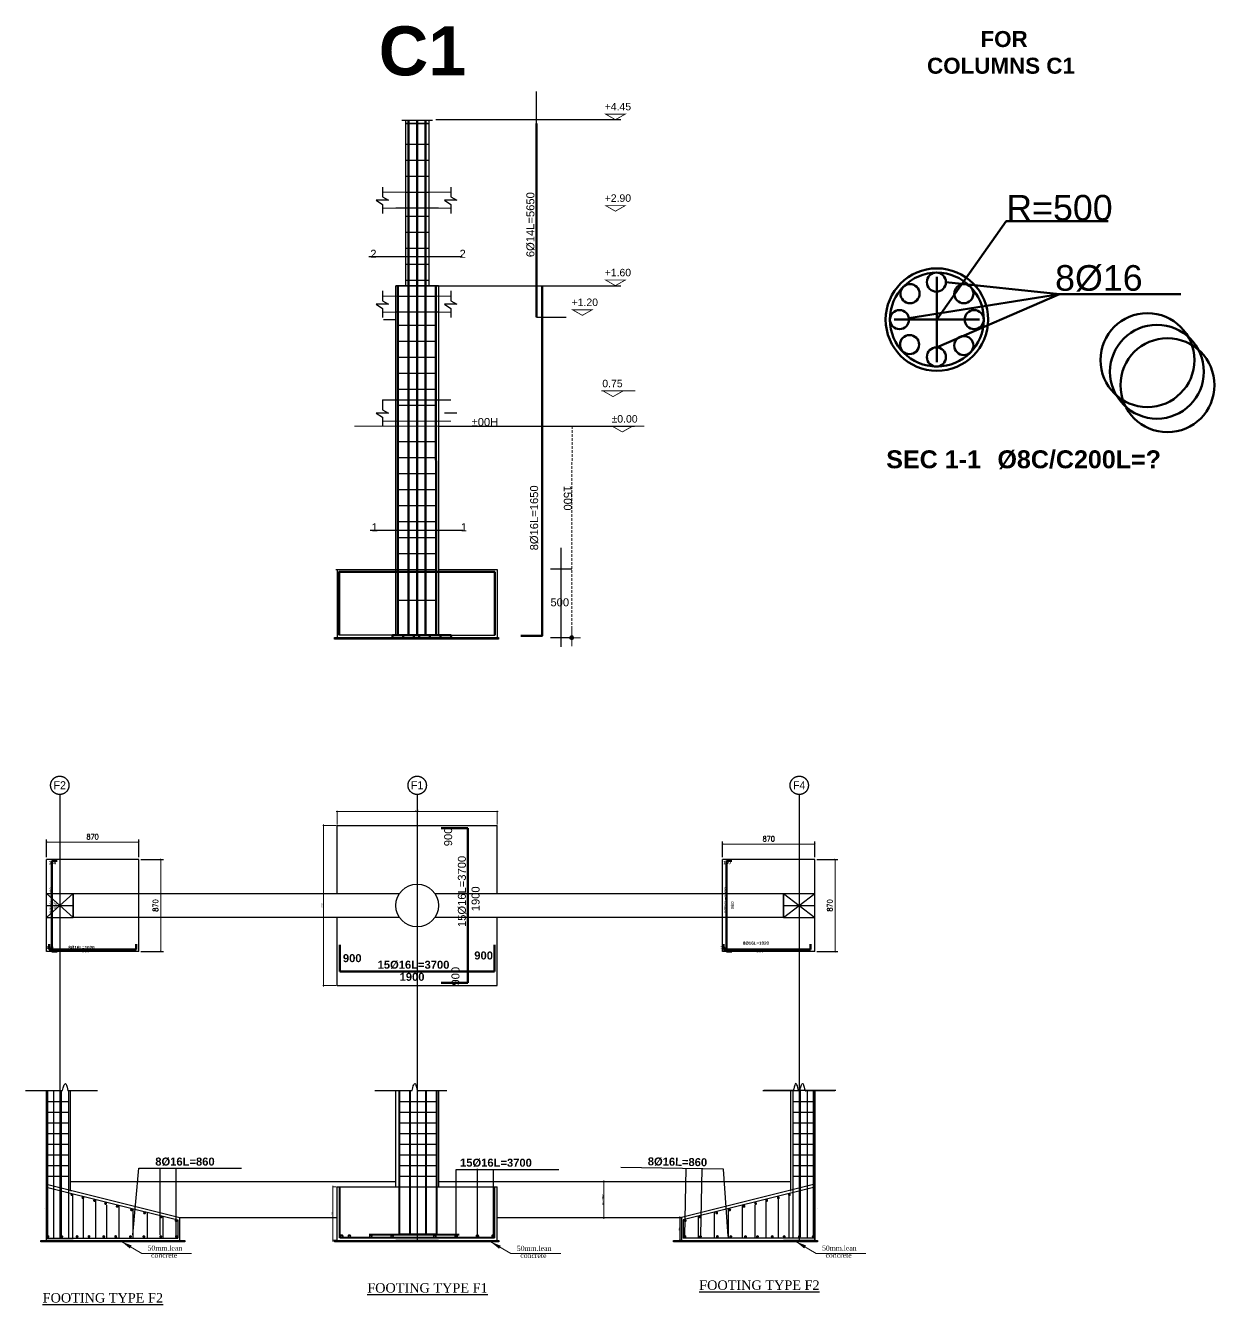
# Model space of a CAD drawing. Header units: millimetres. Extents: x -73920 to 111210, y -48963 to 87920.
# Drawn here: x 74953 to 86093, y 5149 to 17133 of the extents above; entities that cross this region are included whole.
import ezdxf
from ezdxf.lldxf.tags import DXFTag

# ---------------------------------------------------------------- set-up
doc = ezdxf.new("R2010")
doc.units = ezdxf.units.MM
doc.header["$LTSCALE"] = 100
doc.header["$MEASUREMENT"] = 0
for name, pattern in [('CENTER', [2, 1.25, -0.25, 0.25, -0.25]), ('CENTER2', [28.575, 19.05, -3.175, 3.175, -3.175]), ('Dashed', [564.444447, 282.222223, -282.222223]), ('DOT2', [0.125, 0, -0.125]), ('HIDDEN', [0.375, 0.25, -0.125])]:
    doc.linetypes.add(name, pattern=pattern)
for name, color, linetype in [('AXIS', 8, 'CENTER'), ('HATC H', 8, 'Continuous'), ('Reinf+', 6, 'Dashed'), ('Reinf_', 6, 'Continuous'), ('reinfor', 5, 'Continuous'), ('SEC', 7, 'Continuous'), ('TEX', 4, 'Continuous'), ('text', 5, 'Continuous'), ('water', 150, 'DOT2')]:
    doc.layers.add(name, color=color, linetype=linetype)
for name, color, linetype, lineweight in [('Concret', 3, 'Continuous', 60), ('dim', 106, 'Continuous', 18), ('Furn', 106, 'Continuous', 9), ('HATCH', 8, 'Continuous', 9), ('REIN', 6, 'Continuous', 40), ('texts', 3, 'Continuous', 15), ('wal', 7, 'Continuous', 50)]:
    doc.layers.add(name, color=color, linetype=linetype, lineweight=lineweight)
doc.styles.add('50', font='arial.ttf', dxfattribs={"height": 150})
doc.styles.add('AX', font='arial.ttf')
doc.styles.add('BOLDTEXT4', font='times.ttf')
doc.styles.add('DIM25', font='simplex.shx', dxfattribs={"width": 0.85, "height": 50})
doc.styles.add('Dutch Bold', font='dutchb.ttf')
doc.styles.add('SANSSERIFBOLD', font='sasb____.pfb', dxfattribs={"height": 70})
doc.styles.add('TEXT50-2.25', font='times.ttf')
tags = doc.linetypes.add('DASHED2', pattern=[0.375, 0.25, -0.125]).pattern_tags.tags
tags[6:7] = [DXFTag(74, 4), DXFTag(75, 0), DXFTag(340, '0'), DXFTag(46, 1.0), DXFTag(50, 0.0), DXFTag(44, 0.0), DXFTag(45, 0.0)]
tags[4:5] = [DXFTag(74, 4), DXFTag(75, 0), DXFTag(340, '0'), DXFTag(46, 1.0), DXFTag(50, 0.0), DXFTag(44, 0.0), DXFTag(45, 0.0)]
doc.dimstyles.new('50PEA1', dxfattribs={"dimscale": 0, "dimtxt": 12.5, "dimasz": 5, "dimexe": 5, "dimexo": 10, "dimgap": 5, "dimtad": 1, "dimdec": 8, "dimdsep": 46, "dimtxsty": 'Standard', "dimblk1": 'ARCHTICK', "dimblk2": 'ARCHTICK', "dimsah": 1, "dimcen": 2.5, "dimdle": 10, "dimclrd": 8, "dimclre": 8, "dimclrt": 7, "dimadec": 8, "dimazin": 0, "dimtfac": 1, "dimtdec": 8, "dimtix": 1, "dimtmove": 2, "dimatfit": 3, "dimldrblk": 'ARCHTICK', "dimfxl": 1, "dimtolj": 1, "dimtzin": 0, "dimlwd": 13, "dimlwe": 13, "dimarcsym": 0})
doc.dimstyles.new('DIM ARROW', dxfattribs={"dimtxt": 112.5, "dimasz": 100, "dimexe": 75, "dimexo": 75, "dimgap": 30, "dimtad": 0, "dimdec": 0, "dimzin": 0, "dimdsep": 46, "dimtxsty": 'TEXT50-2.25', "dimcen": 25, "dimdle": 75, "dimclrd": 9, "dimclre": 9, "dimclrt": 3, "dimadec": 0, "dimazin": 0, "dimtfac": 1, "dimtdec": 0, "dimtmove": 0, "dimatfit": 0, "dimfxl": 1, "dimtolj": 1, "dimtzin": 0, "dimlwd": -1, "dimlwe": -1, "dimarcsym": 0})
doc.dimstyles.new('DIM25', dxfattribs={"dimtxt": 500, "dimasz": 1, "dimexe": 25, "dimexo": 20, "dimgap": 25, "dimtad": 1, "dimdec": 0, "dimzin": 0, "dimdsep": 46, "dimtxsty": 'DIM25', "dimblk": 'Tick', "dimcen": 0.09, "dimdle": 25, "dimclrd": 256, "dimclre": 256, "dimclrt": 1, "dimadec": 0, "dimazin": 0, "dimtfac": 1, "dimtdec": 0, "dimtix": 1, "dimtmove": 2, "dimatfit": 3, "dimldrblk": 'Tick', "dimfxl": 1, "dimtolj": 1, "dimtzin": 0, "dimlwd": 5, "dimarcsym": 0})

# ---------------------------------------------------------------- blocks, each defined once
blk = doc.blocks.new('_ArchTick')
at = {"color": 0, "const_width": 0.15}
blk.add_lwpolyline([(-0.5, -0.5), (0.5, 0.5)], dxfattribs=at)
blk = doc.blocks.new('*D573')
at = {"color": 8, "lineweight": 13, "transparency": 16777216}
for p, q in [((77863, 6250), (77829, 6250)), ((77834, 6260), (77834, 5740)), ((77863, 5750), (77829, 5750))]:
    blk.add_line(p, q, dxfattribs=at)
at = {"layer": 'DEFPOINTS', "color": 0, "lineweight": 25, "transparency": 16777216}
for p in [(77873, 6250), (77834, 5750), (77873, 5750)]:
    blk.add_point(p, dxfattribs=at)
at = {"color": 8, "lineweight": 13, "transparency": 16777216, "xscale": 5, "yscale": 5, "zscale": 5}
for p, rotation in [((77834, 6250), 90), ((77834, 5750), 270)]:
    blk.add_blockref('_ArchTick', p, dxfattribs=dict(at, rotation=rotation))
at = {"color": 7, "transparency": 16777216, "insert": (77822, 6000), "char_height": 12.5, "attachment_point": 5, "rotation": 90}
blk.add_mtext('\\A1;500', dxfattribs=at)
blk = doc.blocks.new('*D574')
at = {"color": 8, "lineweight": 13, "transparency": 16777216}
for p, q in [((81089, 5962), (81078, 5962)), ((81083, 5972), (81083, 5740)), ((81089, 5750), (81078, 5750))]:
    blk.add_line(p, q, dxfattribs=at)
at = {"layer": 'DEFPOINTS', "color": 0, "lineweight": 25, "transparency": 16777216}
for p in [(81099, 5962), (81083, 5750), (81099, 5750)]:
    blk.add_point(p, dxfattribs=at)
at = {"color": 8, "lineweight": 13, "transparency": 16777216, "xscale": 5, "yscale": 5, "zscale": 5}
for p, rotation in [((81083, 5962), 90), ((81083, 5750), 270)]:
    blk.add_blockref('_ArchTick', p, dxfattribs=dict(at, rotation=rotation))
at = {"color": 7, "transparency": 16777216, "insert": (81072, 5856), "char_height": 12.5, "attachment_point": 5, "rotation": 90}
blk.add_mtext('\\A1;250', dxfattribs=at)
blk = doc.blocks.new('*D575')
at = {"color": 8, "lineweight": 13, "transparency": 16777216}
for p, q in [((80292, 6300), (80377, 6300)), ((80372, 6310), (80372, 5952)), ((80292, 5962), (80377, 5962))]:
    blk.add_line(p, q, dxfattribs=at)
at = {"layer": 'DEFPOINTS', "color": 0, "lineweight": 25, "transparency": 16777216}
for p in [(80282, 6300), (80282, 5962), (80372, 5962)]:
    blk.add_point(p, dxfattribs=at)
at = {"color": 8, "lineweight": 13, "transparency": 16777216, "xscale": 5, "yscale": 5, "zscale": 5}
for p, rotation in [((80372, 6300), 90), ((80372, 5962), 270)]:
    blk.add_blockref('_ArchTick', p, dxfattribs=dict(at, rotation=rotation))
at = {"color": 7, "transparency": 16777216, "insert": (80361, 6131), "char_height": 12.5, "attachment_point": 5, "rotation": 90}
blk.add_mtext('\\A1;337.0778882', dxfattribs=at)
blk = doc.blocks.new('*D576')
at = {"color": 8, "lineweight": 13, "transparency": 16777216}
for p, q in [((77863, 9769), (79383, 9769)), ((77873, 9648), (77873, 9774)), ((79373, 9648), (79373, 9774))]:
    blk.add_line(p, q, dxfattribs=at)
at = {"layer": 'DEFPOINTS', "color": 0, "lineweight": 25, "transparency": 16777216}
for p in [(79373, 9769), (77873, 9638), (79373, 9638)]:
    blk.add_point(p, dxfattribs=at)
at = {"color": 8, "lineweight": 13, "transparency": 16777216, "xscale": 5, "yscale": 5, "zscale": 5, "rotation": 180}
blk.add_blockref('_ArchTick', (77873, 9769), dxfattribs=at)
at = {"color": 8, "lineweight": 13, "transparency": 16777216, "xscale": 5, "yscale": 5, "zscale": 5}
blk.add_blockref('_ArchTick', (79373, 9769), dxfattribs=at)
at = {"color": 7, "transparency": 16777216, "insert": (78623, 9780), "char_height": 12.5, "attachment_point": 5}
blk.add_mtext('\\A1;2000', dxfattribs=at)
blk = doc.blocks.new('*D557')
at = {"color": 8, "lineweight": 13, "transparency": 16777216}
for p, q in [((77863, 9638), (77739, 9638)), ((77744, 9648), (77744, 8128)), ((77863, 8138), (77739, 8138))]:
    blk.add_line(p, q, dxfattribs=at)
at = {"layer": 'DEFPOINTS', "color": 0, "lineweight": 25, "transparency": 16777216}
for p in [(77873, 9638), (77744, 8138), (77873, 8138)]:
    blk.add_point(p, dxfattribs=at)
at = {"color": 8, "lineweight": 13, "transparency": 16777216, "xscale": 5, "yscale": 5, "zscale": 5}
for p, rotation in [((77744, 9638), 90), ((77744, 8138), 270)]:
    blk.add_blockref('_ArchTick', p, dxfattribs=dict(at, rotation=rotation))
at = {"color": 7, "transparency": 16777216, "insert": (77732, 8888), "char_height": 12.5, "attachment_point": 5, "rotation": 90}
blk.add_mtext('\\A1;2000', dxfattribs=at)
blk = doc.blocks.new('Dbre')
at = {"layer": 'Furn'}
h = blk.add_hatch(color=4, dxfattribs=at)
h.paths.add_polyline_path([(-203894, -57319.9), (-203896.3, -57319.9, 0.414214), (-203894, -57322.2)])
h.paths.add_polyline_path([(-203894, -57317.6, 0.414214), (-203896.3, -57319.9), (-203894, -57319.9)])
h.paths.add_polyline_path([(-203894, -57317.6), (-203894, -57319.9), (-203891.7, -57319.9, 0.414214)])
h.paths.add_polyline_path([(-203891.7, -57319.9), (-203894, -57319.9), (-203894, -57322.2, 0.414214)])
at = {"layer": 'Furn', "color": 4}
blk.add_line((-203894, -57309.9), (-203894, -57329.9), dxfattribs=at)
at = {"layer": 'Furn'}
blk.add_line((-203904, -57319.9), (-203884, -57319.9), dxfattribs=at)
at = {"layer": 'Furn', "color": 4}
blk.add_circle((-203894, -57319.9), 2.29, dxfattribs=at)
blk = doc.blocks.new('Tick')
at = {"const_width": 4}
blk.add_lwpolyline([(-7, -7), (7, 7)], dxfattribs=at)
blk = doc.blocks.new('*D566')
at = {"layer": 'DEFPOINTS', "color": 0, "linetype": 'ByBlock', "lineweight": 25, "transparency": 16777216}
for p in [(82349, 9320), (82349, 8455), (82540, 8455)]:
    blk.add_point(p, dxfattribs=at)
at = {"layer": 'water', "linetype": 'ByBlock', "lineweight": -2, "transparency": 16777216}
for p, q in [((82369, 9320), (82565, 9320)), ((82369, 8455), (82565, 8455))]:
    blk.add_line(p, q, dxfattribs=at)
at = {"layer": 'water', "linetype": 'ByBlock', "lineweight": 5, "transparency": 16777216}
blk.add_line((82540, 9319), (82540, 8456), dxfattribs=at)
for p, rotation in [((82540, 9320), 90), ((82540, 8455), 270)]:
    blk.add_blockref('Tick', p, dxfattribs=dict(at, rotation=rotation))
at = {"layer": 'water', "color": 1, "linetype": 'ByBlock', "lineweight": 25, "transparency": 16777216, "insert": (82490, 8888), "char_height": 50, "attachment_point": 5, "rotation": 90, "style": 'DIM25'}
blk.add_mtext('\\A1;870', dxfattribs=at)
blk = doc.blocks.new('*D567')
at = {"layer": 'DEFPOINTS', "color": 0, "linetype": 'ByBlock', "lineweight": 25, "transparency": 16777216}
for p in [(82349, 9462), (81484, 9320), (82349, 9320)]:
    blk.add_point(p, dxfattribs=at)
at = {"layer": 'water', "linetype": 'ByBlock', "lineweight": -2, "transparency": 16777216}
for p, q in [((81484, 9340), (81484, 9487)), ((82349, 9340), (82349, 9487))]:
    blk.add_line(p, q, dxfattribs=at)
at = {"layer": 'water', "linetype": 'ByBlock', "lineweight": 5, "transparency": 16777216}
blk.add_line((81485, 9462), (82348, 9462), dxfattribs=at)
at = {"layer": 'water', "linetype": 'ByBlock', "lineweight": 5, "transparency": 16777216, "rotation": 180}
blk.add_blockref('Tick', (81484, 9462), dxfattribs=at)
at = {"layer": 'water', "linetype": 'ByBlock', "lineweight": 5, "transparency": 16777216}
blk.add_blockref('Tick', (82349, 9462), dxfattribs=at)
at = {"layer": 'water', "color": 1, "linetype": 'ByBlock', "lineweight": 25, "transparency": 16777216, "insert": (81917, 9512), "char_height": 50, "attachment_point": 5, "style": 'DIM25'}
blk.add_mtext('\\A1;870', dxfattribs=at)
blk = doc.blocks.new('*D568')
at = {"layer": 'DEFPOINTS', "color": 0, "linetype": 'ByBlock', "lineweight": 25, "transparency": 16777216}
for p in [(76013.598637, 9320), (76013.598637, 8455), (76220, 8455)]:
    blk.add_point(p, dxfattribs=at)
at = {"layer": 'water', "linetype": 'ByBlock', "lineweight": -2, "transparency": 16777216}
for p, q in [((76033.598637, 9320), (76245, 9320)), ((76033.598637, 8455), (76245, 8455))]:
    blk.add_line(p, q, dxfattribs=at)
at = {"layer": 'water', "linetype": 'ByBlock', "lineweight": 5, "transparency": 16777216}
blk.add_line((76220, 9319), (76220, 8456), dxfattribs=at)
for p, rotation in [((76220, 9320), 90), ((76220, 8455), 270)]:
    blk.add_blockref('Tick', p, dxfattribs=dict(at, rotation=rotation))
at = {"layer": 'water', "color": 1, "linetype": 'ByBlock', "lineweight": 25, "transparency": 16777216, "insert": (76170, 8887.5), "char_height": 50, "attachment_point": 5, "rotation": 90, "style": 'DIM25'}
blk.add_mtext('\\A1;870', dxfattribs=at)
blk = doc.blocks.new('*D569')
at = {"layer": 'DEFPOINTS', "color": 0, "linetype": 'ByBlock', "lineweight": 25, "transparency": 16777216}
for p in [(76013.598637, 9482.321706), (75148.598637, 9320), (76013.598637, 9320)]:
    blk.add_point(p, dxfattribs=at)
at = {"layer": 'water', "linetype": 'ByBlock', "lineweight": -2, "transparency": 16777216}
for p, q in [((75148.598637, 9340), (75148.598637, 9507.321706)), ((76013.598637, 9340), (76013.598637, 9507.321706))]:
    blk.add_line(p, q, dxfattribs=at)
at = {"layer": 'water', "linetype": 'ByBlock', "lineweight": 5, "transparency": 16777216}
blk.add_line((75149.598637, 9482.321706), (76012.598637, 9482.321706), dxfattribs=at)
at = {"layer": 'water', "linetype": 'ByBlock', "lineweight": 5, "transparency": 16777216, "rotation": 180}
blk.add_blockref('Tick', (75148.598637, 9482.321706), dxfattribs=at)
at = {"layer": 'water', "linetype": 'ByBlock', "lineweight": 5, "transparency": 16777216}
blk.add_blockref('Tick', (76013.598637, 9482.321706), dxfattribs=at)
at = {"layer": 'water', "color": 1, "linetype": 'ByBlock', "lineweight": 25, "transparency": 16777216, "insert": (75581.098637, 9532.321706), "char_height": 50, "attachment_point": 5, "style": 'DIM25'}
blk.add_mtext('\\A1;870', dxfattribs=at)

msp = doc.modelspace()

# ---------------------------------------------------------------- linework, layer by layer
at = {"color": 3}
for p, q in [((79739.73056624, 16215.52748528), (79739.73056624, 16515.52748528)), ((78512.6634457, 16247.20103696), (78512.6634457, 14693.40231904)), ((78722.6634457, 16215.53539511), (78512.6634457, 16215.53539511)), ((78512.6634457, 16215.53539511), (78732.6634457, 16215.53539511)), ((78732.6634457, 16247.20103696), (78732.6634457, 14693.40231904)), ((78798.65669358, 16253.8691934), (80532.61351481, 16253.8691934)), ((78512.6634457, 16021.27801076), (78732.6634457, 16021.27801076)), ((78512.6634457, 15871.27801076), (78732.6634457, 15871.27801076)), ((78512.6634457, 15721.27801076), (78732.6634457, 15721.27801076)), ((78512.6634457, 15571.17890602), (78732.6634457, 15571.25476006)), ((78821.59761767, 15421.01399247), (78421.59761767, 15421.01399247)), ((78512.6634457, 15347.19745885), (78732.6634457, 15347.19745885)), ((78512.6634457, 15197.19745885), (78732.6634457, 15197.19745885)), ((78512.6634457, 15047.19745885), (78732.6634457, 15047.19745885)), ((78512.6634457, 14897.19745885), (78732.6634457, 14897.19745885)), ((78512.6634457, 14747.19745885), (78732.6634457, 14747.19745885)), ((78821.59761767, 14693.40231904), (78421.59761767, 14693.40231904)), ((78798.65669358, 14693.40231904), (80532.61351481, 14693.40231904)), ((78821.59761767, 14693.40231904), (78821.59761767, 13576.7029119)), ((78442.84761767, 14597.19745885), (78800.09761767, 14597.19745885)), ((78821.59761767, 14446.93344055), (78421.59761767, 14446.93344055)), ((78442.3164458, 14326.96674698), (78799.5664458, 14326.96674698)), ((78442.3164458, 14176.96674698), (78799.5664458, 14176.96674698)), ((78442.3164458, 14026.96674698), (78799.5664458, 14026.96674698)), ((78442.3164458, 13876.96674698), (78799.5664458, 13876.96674698)), ((78442.3164458, 13726.96674698), (78799.5664458, 13726.96674698)), ((78296.81329032, 13626.22428932), (78937.81204586, 13626.22428925)), ((78442.3164458, 13576.96674698), (78799.5664458, 13576.96674698)), ((78421.59761767, 11420.36033566), (78421.59761767, 13386.4052634)), ((78821.59761767, 13379.18800701), (80657.86351481, 13379.18800701)), ((78442.84761767, 13236.4052634), (78800.09761767, 13236.4052634)), ((78442.84761767, 13086.4052634), (78800.09761767, 13086.4052634)), ((78442.84761767, 12936.4052634), (78800.09761767, 12936.4052634)), ((78442.84761767, 12786.4052634), (78800.09761767, 12786.4052634)), ((78442.84761767, 12636.4052634), (78800.09761767, 12636.4052634)), ((78442.84761767, 12486.4052634), (78800.09761767, 12486.4052634)), ((78442.84761767, 12336.4052634), (78800.09761767, 12336.4052634)), ((78442.84761767, 12186.4052634), (78800.09761767, 12186.4052634)), ((77860, 12036.4052634), (78800.09761767, 12036.4052634)), ((77871.59761767, 12036.4052634), (77871.59761767, 11398.91657578)), ((77871.59761767, 12015.6552634), (78421.59761767, 12015.6552634)), ((78821.59761767, 12035.6552634), (79371.59761767, 12035.6552634)), ((79371.59761767, 12035.6552634), (79371.59761767, 11383.91657578)), ((80071.78236922, 12040), (79871.78236922, 12040)), ((78442.84761767, 11748.91657578), (78800.09761767, 11748.91657578)), ((78390.40715896, 11420.35695751), (77893.09761767, 11420.35695751)), ((78940.86351481, 11420.41657578), (79350.09761767, 11420.41657578)), ((80071.78236922, 11396.27427097), (79871.78236922, 11396.27427097)), ((79371.59761767, 11383.91657578), (77871.59761767, 11383.91657578)), ((77872.80017376, 9637.5), (79372.80017376, 9637.5)), ((77872.80017376, 9000), (77872.80017376, 9637.5)), ((79372.80017376, 9000), (79372.80017376, 9637.5)), ((75148.59863699, 9000), (75399.0660709, 9000)), ((82056.30409953, 9000), (82349.0660709, 9000)), ((75148.59863699, 8887.5), (75399.0660709, 8887.5)), ((82056.30409953, 8887.5), (82349.0660709, 8887.5)), ((75148.59863699, 8775), (75399.0660709, 8775)), ((77872.80017376, 8137.5), (77872.80017376, 8775)), ((79372.80017376, 8137.5), (79372.80017376, 8775)), ((82056.30409953, 8775), (82349.0660709, 8775)), ((77872.80017376, 8137.5), (79372.80017376, 8137.5)), ((75148.59863699, 5749.52274296), (75148.59863699, 7155)), ((82349.0660709, 7155), (82349.0660709, 5749.52274296)), ((82349.0660709, 5749.52274296), (82349.0660709, 7155)), ((75162.10536776, 7049.52274296), (75356.3160709, 7049.52274296)), ((78452.80017376, 7049.52274296), (78807.80017376, 7049.52274296)), ((82141.34863699, 7049.52274296), (82335.55934013, 7049.52274296)), ((75162.10536776, 6949.52274296), (75356.3160709, 6949.52274296)), ((75162.10536776, 6849.52274296), (75356.3160709, 6849.52274296)), ((78452.80017376, 6949.52274296), (78807.80017376, 6949.52274296)), ((78452.80017376, 6849.52274296), (78807.80017376, 6849.52274296)), ((82141.34863699, 6949.52274296), (82335.55934013, 6949.52274296)), ((82141.34863699, 6849.52274296), (82335.55934013, 6849.52274296)), ((75162.10536776, 6749.52274296), (75356.3160709, 6749.52274296)), ((78452.80017376, 6749.52274296), (78807.80017376, 6749.52274296)), ((82141.34863699, 6749.52274296), (82335.55934013, 6749.52274296)), ((75162.10536776, 6649.52274296), (75356.3160709, 6649.52274296)), ((78452.80017376, 6649.52274296), (78807.80017376, 6649.52274296)), ((82141.34863699, 6649.52274296), (82335.55934013, 6649.52274296)), ((75162.10536776, 6549.52274296), (75356.3160709, 6549.52274296)), ((78452.80017376, 6549.52274296), (78807.80017376, 6549.52274296)), ((82141.34863699, 6549.52274296), (82335.55934013, 6549.52274296)), ((75162.10536776, 6449.52274296), (75356.3160709, 6449.52274296)), ((78452.80017376, 6449.52274296), (78807.80017376, 6449.52274296)), ((82141.34863699, 6449.52274296), (82335.55934013, 6449.52274296)), ((75162.10536776, 6349.52274296), (75356.3160709, 6349.52274296)), ((75372.3160709, 6299.52274296), (78422.80017376, 6299.52274296)), ((77872.80017376, 6099.52274296), (77872.80017376, 6249.52274296)), ((77872.80017376, 6249.52274296), (79372.80017376, 6249.52274296)), ((78452.80017376, 6349.52274296), (78807.80017376, 6349.52274296)), ((78822.80017376, 6299.52274296), (82119.84863699, 6299.52274296)), ((79372.80017376, 6099.52274296), (79372.80017376, 6249.52274296)), ((82141.34863699, 6349.52274296), (82335.55934013, 6349.52274296)), ((77872.80017376, 5749.52274296), (77872.80017376, 6099.52274296)), ((79372.80017376, 5749.52274296), (79372.80017376, 6099.52274296)), ((76398.59863699, 5749.52274296), (76398.59863699, 5962.44485476)), ((76398.59863699, 5962.44485476), (77869.04344299, 5962.44485476)), ((79374.2608769, 5962.44485476), (81099.0660709, 5962.44485476)), ((81099.0660709, 5962.44485476), (81099.0660709, 5749.52274296)), ((81099.0660709, 5749.52274296), (81099.0660709, 5962.44485476)), ((75148.59863699, 5770.77274296), (76381.09863699, 5770.77274296)), ((82349.0660709, 5770.77274296), (81116.5660709, 5770.77274296)), ((77872.80017376, 5749.52274296), (79372.80017376, 5749.52274296))]:
    msp.add_line(p, q, dxfattribs=at)
at = {"color": 0, "lineweight": 50}
for p, q in [((83492.71762171, 14378.0195231), (84142.60858154, 15301.33604379)), ((84142.60858154, 15301.33604379), (85097.53354743, 15301.33604379))]:
    msp.add_line(p, q, dxfattribs=at)
at = {"color": 1}
for p, q in [((78170.11351481, 14968.10695751), (79043.86351481, 14968.10695751)), ((78181.48851481, 12405.60695751), (79055.23851481, 12405.60695751)), ((75399.0660709, 9000), (75148.59863699, 8775)), ((75148.59863699, 9000), (75399.0660709, 8775))]:
    msp.add_line(p, q, dxfattribs=at)
at = {"color": 8, "lineweight": 50}
for p, q in [((83492.71762171, 13978.0195231), (83492.71762171, 14778.0195231)), ((83092.71762171, 14378.0195231), (83892.71762171, 14378.0195231))]:
    msp.add_line(p, q, dxfattribs=at)
at = {"color": 253, "lineweight": 25, "ltscale": 3000}
for p, q in [((75959.85546169, 5799.7855113), (76014.88207017, 6425.1024336)), ((76014.88207017, 6425.1024336), (76977.88665894, 6425.1024336)), ((76214.88207017, 5799.7855113), (76214.88207017, 6429.92173507)), ((76364.68779421, 5794.96620983), (76364.68779421, 6425.1024336)), ((78987.29558499, 5789.42331726), (78987.29558499, 6414.74023956)), ((78987.29558499, 6414.74023956), (79950.30017376, 6414.74023956)), ((79187.29558499, 5789.42331726), (79187.29558499, 6419.55954103)), ((79337.10130903, 5784.60401579), (79337.10130903, 6414.74023956)), ((81492.5416777, 6415.52228876), (80529.68025036, 6432.12679772)), ((81131.92289627, 5791.51123152), (81142.78795621, 6421.55377848)), ((81281.78944632, 5793.74680654), (81292.65450626, 6423.7893535)), ((81536.77814224, 5789.34953611), (81492.5416777, 6415.52228876))]:
    msp.add_line(p, q, dxfattribs=at)
at = {"color": 3}
for points in [[(78421.59761767, 12896.40526337), (78421.59761767, 14693.40231904), (78821.59761767, 14693.40231904), (78821.59761767, 11420.41657578)], [(78421.59761767, 12486.55974385), (78421.59761767, 12486.55974385), (78421.59761767, 13386.4052634)], [(78421.59761767, 12156.40526337), (78421.59761767, 12727.13800555)], [(75399.0660709, 9000), (75399.0660709, 8775)], [(78457.44071682, 8775), (75399.0660709, 8775), (75399.0660709, 9000), (78457.44071682, 9000)], [(78788.1596307, 9000), (82056.30409953, 9000), (82056.30409953, 8775), (78788.1596307, 8775)], [(82056.30409953, 8775), (82056.30409953, 9000)], [(75399.0660709, 5749.52274296), (75148.59863699, 5749.52274296), (75148.59863699, 7155)], [(75372.3160709, 7155), (75372.3160709, 6212.32799628)], [(78422.80017376, 6249.52274296), (78422.80017376, 7155)], [(78822.80017376, 7155), (78822.80017376, 6249.52274296)], [(82349.0660709, 7155), (82349.0660709, 5749.52274296), (82056.30409953, 5749.52274296)], [(82098.59863699, 5749.52274296), (82349.0660709, 5749.52274296), (82349.0660709, 7155)], [(82119.84863699, 7156.01419918), (82119.84863699, 6213.34219546)], [(75162.10536776, 6271.56817206), (76398.59863699, 5962.44485476)], [(82335.55934013, 6271.56817206), (81099.0660709, 5962.44485476)], [(75377.8160709, 6213.34219546), (75377.8160709, 6211.90588448)], [(82119.84863699, 6213.34219546), (82119.84863699, 6211.90588448)], [(78822.80017376, 5749.52274296), (78422.80017376, 5749.52274296)]]:
    msp.add_lwpolyline(points, dxfattribs=at)
at = {"color": 0, "lineweight": 50}
msp.add_lwpolyline([(83488.12972628, 14117.10198628), (84643.15981115, 14617.1707197), (83577.72972628, 14729.2901708), (84643.15981115, 14617.1707197), (83230.80133051, 14392.11893008), (84643.15981115, 14617.1707197), (85779.21310757, 14617.1707197)], dxfattribs=at)
at = {"color": 3}
for points in [[(77847.86351481, 11398.91657578), (79385.36351481, 11398.91657578), (79385.36351481, 11383.91657578), (77847.86351481, 11383.91657578)], [(75096.5660709, 5749.52274296), (76446.5660709, 5749.52274296), (76446.5660709, 5737.02274296), (75096.5660709, 5737.02274296)], [(77849.0660709, 5749.52274296), (79386.5660709, 5749.52274296), (79386.5660709, 5734.52274296), (77849.0660709, 5734.52274296)], [(81024.0660709, 5749.52274296), (82374.0660709, 5749.52274296), (82374.0660709, 5737.02274296), (81024.0660709, 5737.02274296)]]:
    msp.add_lwpolyline(points, close=True, dxfattribs=at)
at = {"color": 0, "lineweight": 50}
for centre, radius in [((83492.71762171, 14378.0195231), 480), ((83492.71762171, 14378.0195231), 440), ((83488.12972628, 14729.2901708), 89.6), ((83240.53857841, 14621.3340165), 89.6), ((83745.24558563, 14620.98271202), 89.6), ((83142.31762171, 14378.0195231), 89.6), ((83842.39593324, 14378.0195231), 89.6), ((85465.5686308, 13998.58520897), 440), ((85554.79534364, 13889.50914993), 440), ((83236.98675525, 14143.8244265), 89.6), ((83744.89666506, 14134.70502974), 89.6), ((85653.36988726, 13763.43351663), 440), ((83488.12972628, 14027.50198628), 89.6)]:
    msp.add_circle(centre, radius, dxfattribs=at)
at = {"color": 3}
msp.add_circle((78622.80017376, 8887.5), 200, dxfattribs=at)
at = {"layer": 'AXIS', "color": 0, "linetype": 'CENTER2', "ltscale": 1000}
for p, q in [((75273.83683653, 9921.67357163), (75273.65597122, 5770.77274296)), ((78622.84523692, 9921.67357163), (78622.66279211, 5734.52274296)), ((82202.73014838, 9921.67357163), (82202.54781249, 5737.02274296))]:
    msp.add_line(p, q, dxfattribs=at)
at = {"layer": 'AXIS', "linetype": 'CENTER2', "ltscale": 1000}
for p, q in [((75273.6550453, 5749.52274296), (75273.65450065, 5737.02274296)), ((82224.00966258, 5749.52274296), (82224.01020724, 5737.02274296))]:
    msp.add_line(p, q, dxfattribs=at)
at = {"layer": 'AXIS', "color": 0, "ltscale": 500}
for centre in [(75273.83235394, 10013.46524235), (78622.84075433, 10013.46524235), (82202.72566579, 10013.46524235)]:
    msp.add_circle(centre, 85.92850994, dxfattribs=at)
at = {"layer": 'Concret', "color": 0, "linetype": 'HIDDEN', "lineweight": 20}
msp.add_line((80073.94579397, 13379.18800701), (80071.72850624, 11341.9811793), dxfattribs=at)
at = {"layer": 'Concret', "color": 0, "linetype": 'HIDDEN', "lineweight": 70}
for p, q in [((75127.34863699, 6049.52274296), (75127.34863699, 6049.52274296)), ((82370.3160709, 6049.52274296), (82370.3160709, 6049.52274296))]:
    msp.add_line(p, q, dxfattribs=at)
at = {"layer": 'dim', "color": 1, "linetype": 'Continuous'}
for p, q in [((80351.30759189, 13710.34553277), (80664.53999918, 13710.34553277)), ((80438.09761767, 13379.18800701), (80751.33002496, 13379.18800701))]:
    msp.add_line(p, q, dxfattribs=at)
at = {"layer": 'Furn', "color": 4, "lineweight": 50}
for p, q in [((78542.84761767, 11420.41657578), (78542.84761767, 16247.20103696)), ((78622.6634457, 11420.41657578), (78622.66344569, 16247.20103696)), ((78442.84761767, 11420.41657578), (78442.84761767, 14693.40231904)), ((79350.09761767, 12015.6552634), (77893.09761767, 12015.6552634)), ((77893.09761767, 12015.6552634), (77893.09761767, 11420.41657578)), ((79350.09761767, 12015.6552634), (79350.09761767, 11420.41657578)), ((78390.40715896, 11420.35695751), (78940.86351481, 11420.41657578))]:
    msp.add_line(p, q, dxfattribs=at)
at = {"layer": 'Furn', "color": 4}
for p, q in [((76001.85241532, 6024.52274296), (76001.85241532, 6024.52274296)), ((81495.81229257, 6024.52274296), (81495.81229257, 6024.52274296))]:
    msp.add_line(p, q, dxfattribs=at)
at = {"layer": 'Furn', "color": 4, "lineweight": 50}
for points in [[(78700.09761767, 16247.20103696), (78700.09761767, 11420.41657578)], [(79739.73056624, 16215.52748528), (79739.73056624, 16215.52748528), (79739.73056624, 14400)], [(78798.65669358, 14693.40231904), (78800.09761767, 11420.41657578)], [(79794.12619943, 14693.40231904), (79794.12619943, 11415.85369158), (79594.12619943, 11415.85369158)]]:
    msp.add_lwpolyline(points, dxfattribs=at)
at = {"layer": 'Furn', "color": 4}
for centre in [(78390.34761767, 11409.48155277), (78490.34761767, 11409.48155277), (78590.34761767, 11409.48155277), (78640.34761767, 11409.48155277), (78740.34761767, 11409.48155277), (78840.34761767, 11409.48155277), (78940.84386839, 11409.48155277), (75151.85241532, 5780.38199993), (75802.34866604, 5780.38199993), (81695.31604185, 5780.38199993), (82345.81229257, 5780.38199993)]:
    msp.add_circle(centre, 6, dxfattribs=at)
at = {"layer": 'HATC H', "color": 4, "linetype": 'Continuous', "const_width": 7.5}
for points in [[(80388.76269859, 16303.66020885), (80480.55351405, 16251.33546559), (80572.34432951, 16303.66020885)], [(80388.76269859, 15446.16020885), (80480.55351405, 15393.83546559), (80572.34432951, 15446.16020885)], [(80388.76269859, 14748.66020885), (80480.55351405, 14696.33546559), (80572.34432951, 14748.66020885)], [(80078.76269859, 14470.02178618), (80170.55351405, 14417.69704292), (80262.34432951, 14470.02178618)], [(80366.51903017, 13708.66020885), (80458.30984562, 13656.33546559), (80550.10066108, 13708.66020885)], [(80453.30905595, 13377.5026831), (80545.0998714, 13325.17793984), (80636.89068686, 13377.5026831)]]:
    msp.add_lwpolyline(points, close=True, dxfattribs=at)
at = {"layer": 'HATCH', "lineweight": 5}
for points in [[(78937.81204586, 15571.32549346), (78296.81329032, 15571.10448281)], [(78296.81329032, 15421.01399253), (78779.688204, 15421.01399253)], [(78454.93713218, 15421.01399247), (78937.81204586, 15421.01399247)], [(78937.81204586, 14597.24494155), (78296.81329032, 14597.0239309)], [(78296.81329032, 14446.93344062), (78779.688204, 14446.93344062)], [(78454.93713218, 14446.93344055), (78937.81204586, 14446.93344055)], [(78296.81329032, 13426.7029119), (78779.688204, 13426.7029119)], [(78454.93713218, 13426.70291183), (78937.81204586, 13426.70291183)], [(79370.1487397, 13379.18800701), (78034.36351481, 13378.72744017)]]:
    msp.add_lwpolyline(points, dxfattribs=at)
at = {"layer": 'REIN', "const_width": 19.552995}
for points in [[(77908.4190791, 5789.42331726, 1), (77923.2690791, 5789.42331726, 1)], [(77979.87058499, 5789.42331726, 1), (77994.72058499, 5789.42331726, 1)], [(78179.87058499, 5789.42331726, 1), (78194.72058499, 5789.42331726, 1)], [(78379.87058499, 5789.42331726, 1), (78394.72058499, 5789.42331726, 1)], [(78779.87058499, 5789.42331726, 1), (78794.72058499, 5789.42331726, 1)], [(78979.87058499, 5789.42331726, 1), (78994.72058499, 5789.42331726, 1)], [(79179.87058499, 5789.42331726, 1), (79194.72058499, 5789.42331726, 1)], [(79325.98822295, 5789.42331726, 1), (79340.83822295, 5789.42331726, 1)]]:
    msp.add_lwpolyline(points, format="xyb", close=True, dxfattribs=at)
at = {"layer": 'Reinf+', "const_width": 13.6}
for points in [[(75380.75420117, 6179.26863621, -1), (75393.96928051, 6176.05589938, -1)], [(75484.24908956, 6150.9034486, -1), (75497.46416891, 6147.69071177, -1)], [(75593.00355434, 6124.46399516, -1), (75606.21863368, 6121.25125833, -1)], [(81904.66115355, 6124.46399516, 1), (81891.44607421, 6121.25125833, 1)], [(82013.41561833, 6150.9034486, 1), (82000.20053898, 6147.69071177, 1)], [(82116.91050672, 6179.26863621, 1), (82103.69542738, 6176.05589938, 1)], [(75696.49844274, 6096.09880755, -1), (75709.71352208, 6092.88607071, -1)], [(75805.25290752, 6069.65935411, -1), (75818.46798686, 6066.44661728, -1)], [(75939.50278943, 6037.02167336, -1), (75952.71786877, 6033.80893652, -1)], [(76061.45882562, 6007.37276702, -1), (76074.67390496, 6004.16003018, -1)], [(81436.20588227, 6007.37276702, 1), (81422.99080293, 6004.16003018, 1)], [(81558.16191846, 6037.02167336, 1), (81544.94683912, 6033.80893652, 1)], [(81692.41180037, 6069.65935411, 1), (81679.19672103, 6066.44661728, 1)], [(81801.16626515, 6096.09880755, 1), (81787.95118581, 6092.88607071, 1)], [(76215.41316978, 5969.94470627, -1), (76228.62824912, 5966.73196943, -1)], [(76356.955374, 5935.53417861, -1), (76370.17045335, 5932.32144177, -1)], [(81140.70933389, 5935.53417861, 1), (81127.49425454, 5932.32144177, 1)], [(81282.25153811, 5969.94470627, 1), (81269.03645877, 5966.73196943, 1)], [(75156.73442085, 5784.71123152, -1), (75170.33442085, 5784.71123152, -1)], [(75286.08726992, 5784.71123152, -1), (75299.68726992, 5784.71123152, -1)], [(75429.16507236, 5784.71123152, -1), (75442.76507236, 5784.71123152, -1)], [(75541.08726992, 5784.71123152, -1), (75554.68726992, 5784.71123152, -1)], [(75679.24749936, 5784.71123152, -1), (75692.84749936, 5784.71123152, -1)], [(75791.16969692, 5784.71123152, -1), (75804.76969692, 5784.71123152, -1)], [(75929.32992635, 5784.71123152, -1), (75942.92992635, 5784.71123152, -1)], [(76054.83822254, 5784.71123152, -1), (76068.43822254, 5784.71123152, -1)], [(76213.27685362, 5784.71123152, -1), (76226.87685362, 5784.71123152, -1)], [(76358.94181162, 5784.71123152, -1), (76372.54181162, 5784.71123152, -1)], [(81138.72289627, 5784.71123152, 1), (81125.12289627, 5784.71123152, 1)], [(81284.38785427, 5784.71123152, 1), (81270.78785427, 5784.71123152, 1)], [(81442.82648535, 5784.71123152, 1), (81429.22648535, 5784.71123152, 1)], [(81568.33478153, 5784.71123152, 1), (81554.73478153, 5784.71123152, 1)], [(81706.49501097, 5784.71123152, 1), (81692.89501097, 5784.71123152, 1)], [(81818.41720853, 5784.71123152, 1), (81804.81720853, 5784.71123152, 1)], [(81956.57743797, 5784.71123152, 1), (81942.97743797, 5784.71123152, 1)], [(82068.49963553, 5784.71123152, 1), (82054.89963553, 5784.71123152, 1)], [(82211.57743797, 5784.71123152, 1), (82197.97743797, 5784.71123152, 1)], [(82340.93028704, 5784.71123152, 1), (82327.33028704, 5784.71123152, 1)]]:
    msp.add_lwpolyline(points, format="xyb", close=True, dxfattribs=at)
at = {"layer": 'Reinf_'}
for p, q in [((75162.10536776, 5770.77274296), (75162.10536776, 7155)), ((75218.59863699, 5770.77274296), (75218.59863699, 7155)), ((82279.0660709, 5770.77274296), (82279.0660709, 7155)), ((82335.55934013, 5770.77274296), (82335.55934013, 7155)), ((76381.09863699, 5941.0504446), (76381.09863699, 5770.77274296)), ((81116.5660709, 5941.0504446), (81116.5660709, 5770.77274296))]:
    msp.add_line(p, q, dxfattribs=at)
for points in [[(75286.3160709, 7155), (75286.3160709, 5786.46032942)], [(75356.3160709, 7148.10077547), (75356.3160709, 5770.77274296)], [(82141.34863699, 7148.10077547), (82141.34863699, 5770.77274296)], [(82211.34863699, 7155), (82211.34863699, 5786.46032942)], [(75162.10536776, 6245.7987619), (76381.09863699, 5941.0504446)], [(82335.55934013, 6245.7987619), (81116.5660709, 5941.0504446)], [(75391.73327781, 6188.39178439), (75391.73327781, 5770.77274296)], [(75492.63541811, 6163.16624932), (75492.63541811, 5770.77274296)], [(75608.89179317, 6134.10215555), (75608.89179317, 5770.77274296)], [(81888.77291472, 6134.10215555), (81888.77291472, 5770.77274296)], [(82005.02928978, 6163.16624932), (82005.02928978, 5770.77274296)], [(82105.93143008, 6188.39178439), (82105.93143008, 5770.77274296)], [(75711.98739558, 6079.04345464), (75711.98739558, 5775.15567224)], [(75828.24413105, 6074.66052536), (75828.24413105, 5770.77274296)], [(75959.85546169, 6046.36123842), (75959.85546169, 5770.77274296)], [(76091.46715275, 6013.45831566), (76091.46715275, 5770.77274296)], [(81406.19755514, 6013.45831566), (81406.19755514, 5770.77274296)], [(81537.8092462, 6046.36123842), (81537.8092462, 5770.77274296)], [(81669.42057684, 6074.66052536), (81669.42057684, 5770.77274296)], [(81785.67731231, 6079.04345464), (81785.67731231, 5775.15567224)], [(76240.62654068, 5976.16846867), (76240.62654068, 5770.77274296)], [(81257.03816721, 5976.16846867), (81257.03816721, 5770.77274296)]]:
    msp.add_lwpolyline(points, dxfattribs=at)
at = {"layer": 'reinfor', "linetype": 'DASHED2', "lineweight": 60, "ltscale": 8000}
for p, q in [((79097.93361246, 9612.5), (78847.93361245, 9612.5)), ((79097.93361246, 8162.5), (79097.93361246, 9612.5)), ((75200, 8454.99995964), (75200, 9304.99995964)), ((75250, 9304.99995964), (75200, 9304.99995964)), ((81520.00087103, 8454.99995964), (81520.00087103, 9304.99995964)), ((81570.00087103, 9304.99995964), (81520.00087103, 9304.99995964)), ((75174.06545289, 8476.48696282), (75174.06545289, 8526.48696282)), ((75989.99912897, 8476.48696282), (75989.99912897, 8526.48696282)), ((77897.80017376, 8269.93501588), (77897.80017376, 8519.93501589)), ((79347.80017376, 8269.93501588), (79347.80017376, 8519.93501589)), ((81494.06632392, 8476.48696282), (81494.06632392, 8526.48696282)), ((82310, 8476.48696282), (82310, 8526.48696282)), ((75174.06545289, 8476.48696282), (75989.99912897, 8476.48696282)), ((75250, 8454.99995964), (75200, 8454.99995964)), ((81494.06632392, 8476.48696282), (82310, 8476.48696282)), ((81570.00087103, 8454.99995964), (81520.00087103, 8454.99995964)), ((77897.80017376, 8269.93501588), (79347.80017376, 8269.93501588)), ((79097.93361246, 8162.5), (78847.93361245, 8162.5))]:
    msp.add_line(p, q, dxfattribs=at)
at = {"layer": 'reinfor', "lineweight": 40}
for p, q in [((78452.80017376, 7155), (78452.80017376, 5808.72929067)), ((78552.80017376, 7155), (78552.80017376, 5808.72929067)), ((78707.80017376, 5808.72929067), (78707.80017376, 7155)), ((78807.80017376, 5808.72929067), (78807.80017376, 7155)), ((77897.80017376, 5774.37274296), (77897.80017376, 6249.52274296)), ((79347.80017376, 5774.37274296), (79347.80017376, 6249.52274296)), ((79347.80017376, 5774.37274296), (77897.80017376, 5774.37274296)), ((79015.23290946, 5800.47929067), (78171.98290945, 5800.47929067)), ((78452.80017376, 5808.72929067), (78807.80017376, 5808.72929067))]:
    msp.add_line(p, q, dxfattribs=at)
at = {"layer": 'SEC'}
for p, q in [((74953.35606906, 7155), (75233.15743924, 7155)), ((75128.35606906, 7155), (75300.11982294, 7155)), ((75358.76324257, 7155), (75627.36656881, 7155)), ((78227.55760583, 7155), (78507.35897602, 7155)), ((78402.55760583, 7155), (78574.32135971, 7155)), ((78632.96477934, 7155), (78901.56810558, 7155)), ((81861.0615316, 7155), (82140.86290178, 7155)), ((82138.90146532, 7155), (81870.29813908, 7155)), ((82036.0615316, 7155), (82207.82528547, 7155)), ((82369.30863883, 7155), (82197.54488495, 7155)), ((82544.30863883, 7155), (82264.50726865, 7155)), ((82266.46870511, 7155), (82535.07203135, 7155))]:
    msp.add_line(p, q, dxfattribs=at)
for points in [[(75300.11982294, 7155), (75309.62195177, 7194.92575406), (75325.37195177, 7231.82575406), (75339.63145483, 7205.57884688), (75353.09968231, 7131.39647585), (75358.76324257, 7155)], [(78574.32135971, 7155), (78583.82348854, 7194.92575406), (78599.57348854, 7231.82575406), (78613.8329916, 7205.57884688), (78627.30121909, 7131.39647585), (78632.96477934, 7155)], [(82197.54488495, 7155), (82188.04275612, 7194.92575406), (82172.29275612, 7231.82575406), (82158.03325306, 7205.57884688), (82144.56502557, 7131.39647585), (82138.90146532, 7155)], [(82207.82528547, 7155), (82217.32741431, 7194.92575406), (82233.07741431, 7231.82575406), (82247.33691737, 7205.57884688), (82260.80514485, 7131.39647585), (82266.46870511, 7155)]]:
    msp.add_open_spline(points, degree=3, knots=[15.4144283038, 15.4144283038, 15.4144283038, 15.4144283038, 53.310411741, 124.8995170574, 180.1835494835, 180.1835494835, 180.1835494835, 180.1835494835], dxfattribs=at)
at = {"layer": 'text', "ltscale": 7}
for points in [[(78296.81329032, 15620.53536995), (78296.81329032, 15527.56691116), (78354.60638973, 15496.01399253), (78238.47374675, 15496.01399253), (78296.81329032, 15457.5003042), (78296.81329032, 15371.49261511)], [(78937.81204586, 15620.53536989), (78937.81204586, 15527.56691109), (78995.60514527, 15496.01399247), (78879.47250229, 15496.01399247), (78937.81204586, 15457.50030414), (78937.81204586, 15371.49261504)], [(78354.60638973, 15496.01399253), (78238.47374675, 15496.01399253)], [(78995.60514527, 15496.01399247), (78879.47250229, 15496.01399247)], [(78296.81329032, 14646.45481804), (78296.81329032, 14553.48635925), (78354.60638973, 14521.93344062), (78238.47374675, 14521.93344062), (78296.81329032, 14483.41975229), (78296.81329032, 14397.4120632)], [(78937.81204586, 14646.45481798), (78937.81204586, 14553.48635918), (78995.60514527, 14521.93344055), (78879.47250229, 14521.93344055), (78937.81204586, 14483.41975222), (78937.81204586, 14397.41206313)], [(78995.60514527, 14521.93344055), (78879.47250229, 14521.93344055)], [(78421.94294403, 14374.73240366), (78305.81030105, 14374.73240366)], [(78296.81329032, 13626.22428932), (78296.81329032, 13533.25583053), (78354.60638973, 13501.7029119), (78238.47374675, 13501.7029119), (78296.81329032, 13463.18922357), (78296.81329032, 13377.18153447)], [(78354.60638973, 13501.7029119), (78238.47374675, 13501.7029119)], [(78995.60514527, 13501.70291183), (78879.47250229, 13501.70291183)]]:
    msp.add_lwpolyline(points, dxfattribs=at)
at = {"layer": 'water', "color": 3, "linetype": 'ByBlock', "lineweight": 25}
for p, q in [((78479.66682175, 16247.20103696), (78765.66006964, 16247.20103696)), ((79970, 12240), (79970, 11310)), ((76013.59863699, 9320), (75148.59863699, 9320)), ((75148.59863699, 8887.5), (75148.59863699, 9320)), ((76013.59863699, 8887.5), (76013.59863699, 9320)), ((82349.0660709, 9320), (81484.0660709, 9320)), ((81484.0660709, 8887.5), (81484.0660709, 9320)), ((82349.0660709, 8887.5), (82349.0660709, 9320)), ((75148.59863699, 8455), (75148.59863699, 8887.5)), ((76013.59863699, 8455), (76013.59863699, 8887.5)), ((81484.0660709, 8455), (81484.0660709, 8887.5)), ((82349.0660709, 8455), (82349.0660709, 8887.5)), ((76013.59863699, 8455), (75148.59863699, 8455)), ((82349.0660709, 8455), (81484.0660709, 8455))]:
    msp.add_line(p, q, dxfattribs=at)
at = {"layer": 'water', "color": 4, "linetype": 'ByBlock', "lineweight": 25}
msp.add_line((79740, 14400), (80020, 14400), dxfattribs=at)
at = {"layer": 'water', "color": 1, "linetype": 'ByBlock', "lineweight": 25}
for p, q in [((82056.30409953, 8775), (82349.0660709, 9000)), ((82056.30409953, 9000), (82349.0660709, 8775))]:
    msp.add_line(p, q, dxfattribs=at)

# ---------------------------------------------------------------- block references
at = {"layer": 'Furn', "color": 4, "xscale": 8.000000000029104, "yscale": 7.999999999992724, "zscale": 8}
msp.add_blockref('Dbre', (1711223.67055128, 469955.67749896), dxfattribs=at)

# ---------------------------------------------------------------- texts
at = {"layer": 'TEX', "color": 2, "ltscale": 0.2, "style": 'AX'}
for s, p in [('+4.45', (80379.85910011, 16339.12702448)), ('+2.90', (80379.85910011, 15481.62702448)), ('+1.60', (80379.85910011, 14784.12702448)), ('+1.20', (80069.85910011, 14505.48860181)), ('0.75', (80357.61543168, 13744.12702448)), ('%%P0.00', (80444.40545746, 13412.96949873))]:
    msp.add_text(s, height=70, dxfattribs=at).set_placement(p)
at = {"layer": 'TEX', "style": 'BOLDTEXT4'}
for s, p in [('50mm.lean ', (76096.52526108, 5653.24467178)), ('50mm.lean ', (79556.27526108, 5650.74467178)), ('50mm.lean ', (82416.52526108, 5653.24467178)), ('concrete', (76129.05690383, 5586.53091493)), ('concrete', (79588.80690383, 5584.03091493)), ('concrete', (82449.05690383, 5586.53091493))]:
    msp.add_text(s, height=47.520000001, dxfattribs=at).set_placement(p)
at = {"layer": 'text', "color": 0}
for s, height, style, p in [('C1', 460, 'SANSSERIFBOLD', (78262.61351481, 16666.60695751)), ('%%UFOOTING TYPE F1', 88.4736000012, 'Dutch Bold', (78154.85791294, 5259.74747615)), ('%%UFOOTING TYPE F2', 88.4736000012, 'Dutch Bold', (81265.35791294, 5285.74747615)), ('%%UFOOTING TYPE F2', 88.4736000012, 'Dutch Bold', (75113.35791294, 5166.74747615))]:
    msp.add_text(s, height=height, dxfattribs=dict(at, style=style)).set_placement(p)
at = {"layer": 'text', "color": 0, "char_height": 74.750976562, "width": 9.841727433013149e-11, "attachment_point": 2}
for s, insert in [('F2', (75273.69836955, 10052.25844145)), ('F1', (78622.70676994, 10052.25844145)), ('F4', (82202.59168139, 10052.25844145))]:
    msp.add_mtext(s, dxfattribs=dict(at, insert=insert))
at = {"layer": 'texts', "lineweight": 50, "ltscale": 2, "char_height": 168, "attachment_point": 1}
for s, insert, width in [('{\\fArial|b1|i0|c0|p34;SEC 1-1}', (83018.19790458, 13152.95720588), 1041.943320334), ('{\\fArial|b1|i0|c0|p34;%%C8C/C200L=?}', (84060.14122492, 13152.95720588), 583.3951356887)]:
    msp.add_mtext(s, dxfattribs=dict(at, insert=insert, width=width))
at = {"layer": 'wal', "lineweight": 50, "insert": (84093.26944719, 17082.33812819), "char_height": 150, "width": 1611.8886130368, "attachment_point": 2, "style": '50'}
msp.add_mtext('{\\fArial|b1|i0|c0|p34; FOR\\PCOLUMNS C1}', dxfattribs=at)
at = {"layer": 'wal', "lineweight": 50, "style": '50'}
for s, insert, char_height, attachment_point, rotation in [('6%%C14L=5650', (79645.97155373, 14963.40231904), 75, 1, 90), ('8%%C16L=1650', (79681.10613819, 12215.75489728), 75, 1, 90), ('1500', (80071.58920472, 12821.85695751), 75, 1, 270), ('900', (78875.60536776, 9443.25), 75, 1, 90), ('15%%C16L=3700', (79004.17459995, 8685.85604331), 75, 1, 90), ('{\\fArial|b1|i0|c0|p34;150}', (75241.08708146, 9303.81181981), 30, 3, 359.9537251911), ('{\\fArial|b1|i0|c0|p34;150}', (81561.08795249, 9303.81181981), 30, 3, 359.9537251911), ('8%%C16L=1020', (75180, 8814.99995964), 30, 1, 90), ('1900', (79132.35536776, 8833.5), 75, 1, 90), ('8%%C16L=1020', (81500.00087103, 8814.99995964), 30, 1, 90), ('860', (75217.59050189, 8855.09995964), 30, 1, 90), ('860', (81562.27418329, 8855.09995964), 30, 1, 90), ('{\\fArial|b1|i0|c0|p34;150}', (75214.82649169, 8508.79995964), 30, 3, 359.9537251911), ('{\\fArial|b1|i0|c0|p34;8%%C16L=1020}', (75600.03153745, 8509.16886088), 30, 3, 359.9537251911), ('{\\fArial|b1|i0|c0|p34;150}', (81534.82736272, 8508.79995964), 30, 3, 359.9537251911), ('{\\fArial|b1|i0|c0|p34;8%%C16L=1020}', (81920.03240848, 8549.71295647), 30, 3, 359.9537251911), ('{\\fArial|b1|i0|c0|p34;860}', (75550.27738881, 8478.71181981), 30, 3, 359.9537251911), ('{\\fArial|b1|i0|c0|p34;900}', (78101.60536776, 8431.5), 75, 3, 359.9537251911), ('{\\fArial|b1|i0|c0|p34;900}', (79332.90831659, 8456.55930085), 75, 3, 359.9537251911), ('{\\fArial|b1|i0|c0|p34;860}', (81870.27825984, 8478.71181981), 30, 3, 359.9537251911), ('{\\fArial|b1|i0|c0|p34;15%%C16L=3700}', (78924.85536776, 8369.75), 75, 3, 359.9537251911), ('900', (78943.85536776, 8137.5), 75, 1, 90), ('{\\fArial|b1|i0|c0|p34;1900}', (78691.15831659, 8256.55930085), 75, 3, 359.9537251911), ('{\\fArial|b1|i0|c0|p34;8%%C16L=860}', (76724.94185294, 6524.91741772), 75, 3, 359.9537251911), ('{\\fArial|b1|i0|c0|p34;15%%C16L=3700}', (79697.35536776, 6514.55522368), 75, 3, 359.9537251911), ('{\\fArial|b1|i0|c0|p34;8%%C16L=860}', (80784.30850302, 6527.56556805), 75, 1, 359.0583091832)]:
    msp.add_mtext(s, dxfattribs=dict(at, insert=insert, char_height=char_height, attachment_point=attachment_point, rotation=rotation))
at = {"layer": 'wal', "lineweight": 50, "attachment_point": 1, "style": '50'}
for s, insert, char_height in [('R=500', (84142.60858154, 15546.57478867), 240), ('2', (78183.75028152, 15032.35695751), 75), ('2', (79020.00028152, 15032.35695751), 75), ('8%%C16', (84600.38065646, 14888.69731491), 240), ('%%P00H', (79132.87043138, 13455.77395517), 75), ('%%P00H', (79132.87043138, 13455.77395517), 75), ('1', (78195.12528152, 12469.85695751), 75), ('1', (79031.37528152, 12469.85695751), 75), ('500', (79871.78236922, 11766.27427097), 75)]:
    msp.add_mtext(s, dxfattribs=dict(at, insert=insert, char_height=char_height))

# ---------------------------------------------------------------- dimensions: what is measured, and where the dimension line sits
at = {"color": 3}
dim = msp.add_linear_dim(base=(79372.80017376, 9768.99747615), p1=(77872.80017376, 9637.5), p2=(79372.80017376, 9637.5), text='2000', dimstyle='50PEA1', override={"dimscale": 1}, dxfattribs=at)
dim.commit()
dim.dimension.update_dxf_attribs({"geometry": '*D576', "text_midpoint": (78622.80017376, 9780.24747615)})
for base, p1, p2, text, picture, middle in [((77743.60791294, 8137.5), (77872.80017376, 9637.5), (77872.80017376, 8137.5), '2000', '*D557', (77732.35791294, 8887.5)), ((81083.10536776, 5749.52274296), (81099.0660709, 5962.44485476), (81099.0660709, 5749.52274296), '250', '*D574', (81071.85536776, 5855.98379886))]:
    dim = msp.add_linear_dim(base=base, p1=p1, p2=p2, angle=90, text=text, dimstyle='50PEA1', override={"dimscale": 1}, dxfattribs=at)
    dim.commit()
    dim.dimension.update_dxf_attribs({"geometry": picture, "text_midpoint": middle})
for base, p1, p2, picture, middle in [((77833.6053677587, 5749.5227429594), (77872.8001737603, 6249.5227429594), (77872.8001737603, 5749.5227429594), '*D573', (77822.3553677587, 5999.5227429594)), ((80372.1053677588, 5962.4448547562), (80282.3553677587, 6299.5227429594), (80282.3553677587, 5962.4448547562), '*D575', (80360.8553677588, 6130.9837988578))]:
    dim = msp.add_linear_dim(base=base, p1=p1, p2=p2, angle=90, dimstyle='50PEA1', override={"dimscale": 1}, dxfattribs=at)
    dim.commit()
    dim.dimension.update_dxf_attribs({"geometry": picture, "text_midpoint": middle})
at = {"layer": 'water', "color": 1, "linetype": 'ByBlock', "lineweight": 25}
for base, p1, p2, picture, middle in [((76013.59863699, 9482.321706), (75148.59863699, 9320), (76013.59863699, 9320), '*D569', (75581.09863699, 9532.321706)), ((82349.0660709, 9462.321706), (81484.0660709, 9320), (82349.0660709, 9320), '*D567', (81916.5660709, 9512.321706))]:
    dim = msp.add_linear_dim(base=base, p1=p1, p2=p2, text='870', dimstyle='DIM25', dxfattribs=at)
    dim.commit()
    dim.dimension.update_dxf_attribs({"geometry": picture, "text_midpoint": middle})
for base, p1, p2, picture, middle in [((76220, 8455), (76013.59863699, 9320), (76013.59863699, 8455), '*D568', (76170, 8887.5)), ((82540, 8455), (82349.0660709, 9320), (82349.0660709, 8455), '*D566', (82490, 8887.5))]:
    dim = msp.add_linear_dim(base=base, p1=p1, p2=p2, angle=90, text='870', dimstyle='DIM25', dxfattribs=at)
    dim.commit()
    dim.dimension.update_dxf_attribs({"geometry": picture, "text_midpoint": middle})

# ---------------------------------------------------------------- leaders
at = {"layer": 'dim', "color": 4, "linetype": 'Continuous'}
for points in [[(75851.9714847, 5737.66107498), (76042.1447474, 5627.35029875), (76507.67253549, 5627.35029875)], [(79311.7214847, 5735.16107498), (79501.8947474, 5624.85029875), (79967.42253549, 5624.85029875)], [(82171.9714847, 5737.66107498), (82362.1447474, 5627.35029875), (82827.67253549, 5627.35029875)]]:
    msp.add_leader(points, dimstyle='DIM ARROW', override={"dimgap": 30, "dimtad": 0}, dxfattribs=at)

doc.saveas('drawing.dxf')
